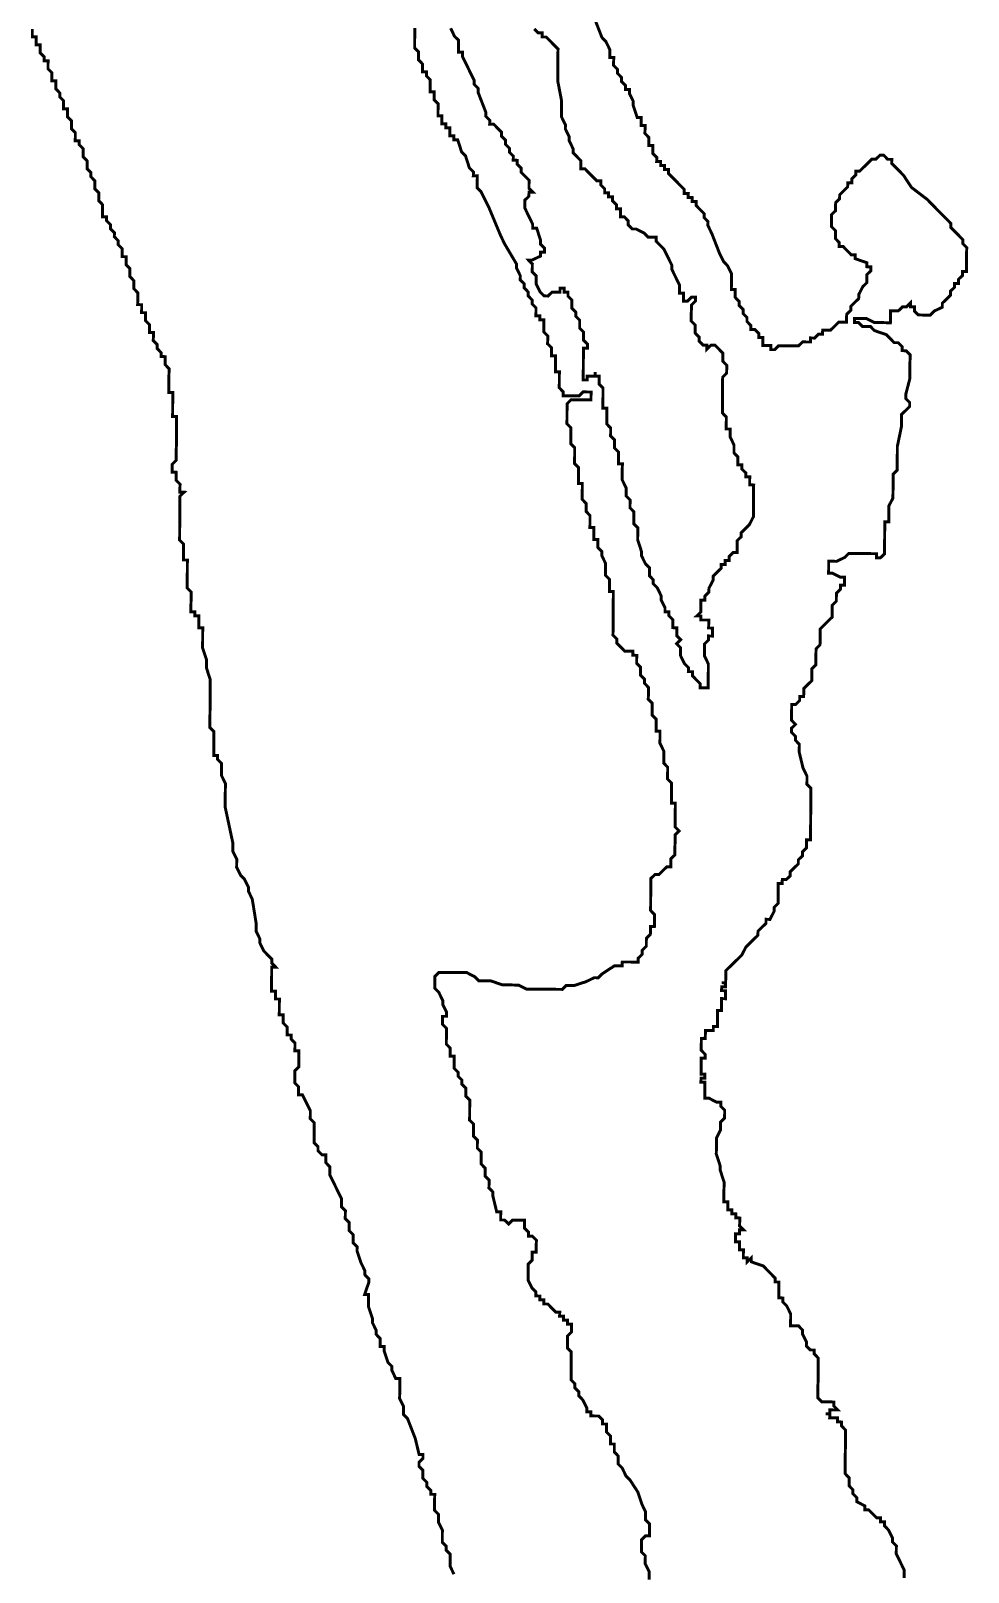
# Model space of a CAD drawing. Header units: metres. Extents: x 319816 to 366074, y 1739234 to 1838803.
# Drawn here: x 337659 to 338611, y 1772124 to 1773690 of the extents above; entities that cross this region are included whole.
import ezdxf

# ---------------------------------------------------------------- set-up
doc = ezdxf.new("R2010")
doc.units = ezdxf.units.M
doc.header["$MEASUREMENT"] = 0
doc.layers.add('HAZARDS LINE', color=1, linetype='Continuous')

msp = doc.modelspace()

# ---------------------------------------------------------------- linework, layer by layer
at = {"layer": 'HAZARDS LINE', "lineweight": 18, "const_width": 3}
for points in [[(338231.1, 1773703.9), (338239, 1773683.6), (338243, 1773679.5), (338247, 1773671.4), (338247, 1773667.4), (338246.9, 1773663.3), (338251, 1773663.3), (338250.9, 1773659.2), (338250.9, 1773655.2), (338254.9, 1773651.1), (338254.9, 1773647.1), (338258.9, 1773643), (338258.9, 1773638.9), (338262.9, 1773634.8), (338262.9, 1773630.8), (338266.9, 1773630.8), (338266.9, 1773626.7), (338270.9, 1773618.6), (338270.8, 1773614.5), (338274.8, 1773602.4), (338278.8, 1773602.3), (338278.8, 1773598.3), (338278.8, 1773594.2), (338282.8, 1773594.2), (338282.8, 1773590.1), (338282.7, 1773586.1), (338286.7, 1773582), (338286.7, 1773578), (338286.7, 1773573.9), (338290.7, 1773573.9), (338290.7, 1773569.8), (338290.7, 1773565.8), (338294.7, 1773561.7), (338294.6, 1773557.7), (338298.7, 1773557.6), (338298.7, 1773553.6), (338302.7, 1773553.6), (338302.7, 1773549.5), (338306.7, 1773549.5), (338306.7, 1773545.4), (338310.7, 1773541.3), (338314.7, 1773537.3), (338318.7, 1773533.2), (338322.7, 1773529.1), (338322.7, 1773525), (338326.8, 1773525), (338326.7, 1773521), (338330.8, 1773520.9), (338330.7, 1773516.9), (338334.8, 1773516.9), (338334.8, 1773512.8), (338338.8, 1773508.7), (338342.8, 1773504.6), (338342.8, 1773500.6), (338346.8, 1773496.5), (338346.7, 1773492.5), (338350.7, 1773484.3), (338358.6, 1773464), (338362.6, 1773455.9), (338366.6, 1773451.8), (338370.6, 1773443.7), (338370.6, 1773439.6), (338370.5, 1773427.5), (338374.5, 1773427.5), (338374.5, 1773423.4), (338374.5, 1773419.4), (338378.5, 1773415.3), (338378.5, 1773411.2), (338382.5, 1773407.2), (338382.4, 1773403.1), (338386.4, 1773399), (338386.4, 1773395), (338390.4, 1773390.9), (338390.4, 1773386.9), (338394.4, 1773386.8), (338398.5, 1773382.7), (338398.4, 1773378.7), (338402.5, 1773378.7), (338402.4, 1773374.6), (338402.4, 1773370.6), (338406.5, 1773370.5), (338410.5, 1773370.5), (338410.5, 1773366.4), (338414.5, 1773366.4), (338418.6, 1773370.4), (338422.6, 1773370.4), (338426.7, 1773370.4), (338430.7, 1773370.3), (338434.8, 1773370.3), (338438.8, 1773370.3), (338442.9, 1773374.3), (338447, 1773374.2), (338451, 1773374.2), (338451, 1773378.3), (338455.1, 1773378.2), (338459.2, 1773382.2), (338463.2, 1773382.2), (338463.3, 1773386.3), (338467.3, 1773386.2), (338471.3, 1773386.2), (338475.4, 1773390.2), (338479.5, 1773394.2), (338483.6, 1773394.2), (338487.6, 1773394.2), (338487.6, 1773398.2), (338487.7, 1773402.3), (338491.8, 1773406.3), (338491.8, 1773410.3), (338499.9, 1773418.3), (338500, 1773422.4), (338504.1, 1773430.5), (338508.2, 1773434.5), (338508.2, 1773442.6), (338512.3, 1773446.6), (338512.4, 1773450.6), (338508.3, 1773450.7), (338508.3, 1773454.7), (338496.2, 1773458.9), (338496.3, 1773462.9), (338492.2, 1773462.9), (338488.2, 1773467), (338484.2, 1773471.1), (338480.1, 1773471.1), (338480.2, 1773475.2), (338476.2, 1773479.3), (338476.2, 1773483.3), (338476.2, 1773487.4), (338472.2, 1773491.4), (338472.2, 1773495.5), (338472.3, 1773499.5), (338472.3, 1773503.6), (338476.4, 1773507.6), (338476.5, 1773515.7), (338480.5, 1773519.7), (338480.6, 1773523.8), (338488.7, 1773531.8), (338488.8, 1773535.8), (338492.8, 1773535.8), (338492.8, 1773539.9), (338496.9, 1773543.9), (338497, 1773547.9), (338501, 1773547.9), (338505.1, 1773551.9), (338509.2, 1773555.9), (338513.2, 1773559.9), (338517.3, 1773559.9), (338521.4, 1773563.9), (338525.4, 1773563.9), (338529.4, 1773559.8), (338533.5, 1773559.8), (338533.4, 1773555.7), (338541.5, 1773547.6), (338545.5, 1773543.5), (338553.5, 1773531.3), (338569.6, 1773519), (338581.6, 1773506.7), (338585.6, 1773502.7), (338589.7, 1773498.6), (338593.7, 1773494.5), (338593.6, 1773490.5), (338597.6, 1773486.4), (338601.7, 1773482.3), (338605.7, 1773478.2), (338605.6, 1773474.2), (338609.7, 1773470.1), (338609.6, 1773466), (338609.6, 1773462), (338609.6, 1773457.9), (338609.5, 1773453.9), (338609.5, 1773449.8), (338609.5, 1773445.8), (338605.4, 1773445.8), (338605.4, 1773441.8), (338601.3, 1773437.8), (338601.3, 1773433.7), (338597.2, 1773433.7), (338597.2, 1773429.7), (338593.1, 1773425.7), (338593.1, 1773421.6), (338589, 1773417.6), (338584.9, 1773413.6), (338584.9, 1773409.6), (338576.7, 1773405.6), (338572.7, 1773401.6), (338568.6, 1773401.6), (338564.6, 1773401.6), (338560.5, 1773401.7), (338556.5, 1773405.7), (338556.5, 1773409.8), (338552.5, 1773409.8), (338552.5, 1773413.9), (338548.4, 1773409.9), (338544.4, 1773409.9), (338540.3, 1773405.9), (338536.3, 1773405.9), (338532.2, 1773405.9), (338532.2, 1773401.9), (338532.2, 1773397.8), (338532.1, 1773393.8), (338528.1, 1773393.8), (338524, 1773393.9), (338520, 1773393.9), (338515.9, 1773393.9), (338507.9, 1773398), (338503.8, 1773398.1), (338499.8, 1773398.1), (338495.7, 1773398.1), (338495.7, 1773394.1), (338499.7, 1773394.1), (338503.8, 1773390), (338507.8, 1773389.9), (338511.9, 1773389.9), (338515.9, 1773385.8), (338528, 1773381.7), (338532, 1773377.6), (338536, 1773373.5), (338540.1, 1773373.5), (338544.1, 1773369.4), (338544, 1773365.4), (338548.1, 1773365.3), (338552.1, 1773361.2), (338552.1, 1773357.2), (338552, 1773353.1), (338552, 1773349.1), (338552, 1773345), (338551.9, 1773341), (338551.9, 1773337), (338547.7, 1773320.8), (338547.7, 1773316.7), (338551.7, 1773312.7), (338551.7, 1773308.6), (338547.6, 1773304.6), (338543.5, 1773300.6), (338543.5, 1773296.5), (338543.4, 1773292.5), (338543.4, 1773288.4), (338539.2, 1773268.2), (338539.1, 1773252), (338539, 1773248), (338539, 1773243.9), (338534.9, 1773239.9), (338534.9, 1773235.9), (338534.9, 1773231.8), (338534.8, 1773227.8), (338534.8, 1773223.7), (338534.7, 1773215.6), (338530.6, 1773207.6), (338530.6, 1773203.5), (338530.5, 1773199.5), (338530.5, 1773195.4), (338530.5, 1773191.4), (338526.4, 1773191.4), (338526.4, 1773187.4), (338526.3, 1773179.3), (338526.3, 1773175.2), (338526.2, 1773167.1), (338526.2, 1773163.1), (338526.2, 1773159), (338522.1, 1773155), (338518, 1773155), (338518.1, 1773159.1), (338514, 1773159.1), (338510, 1773159.2), (338505.9, 1773159.2), (338501.9, 1773159.2), (338497.8, 1773159.3), (338493.8, 1773159.3), (338489.7, 1773159.3), (338485.7, 1773155.3), (338477.5, 1773151.3), (338473.5, 1773151.4), (338469.4, 1773151.4), (338469.4, 1773147.3), (338469.4, 1773143.3), (338469.3, 1773139.3), (338473.4, 1773139.2), (338481.4, 1773135.1), (338485.5, 1773135.1), (338485.5, 1773131), (338485.4, 1773127), (338481.4, 1773127), (338481.3, 1773123), (338477.3, 1773118.9), (338477.2, 1773114.9), (338477.2, 1773110.8), (338473.1, 1773106.8), (338473.1, 1773102.8), (338473.1, 1773098.7), (338473, 1773094.7), (338468.9, 1773090.7), (338464.9, 1773086.7), (338460.8, 1773082.6), (338460.7, 1773078.6), (338460.7, 1773074.5), (338460.7, 1773070.5), (338460.6, 1773066.5), (338456.6, 1773062.4), (338456.5, 1773058.4), (338456.5, 1773054.3), (338456.5, 1773050.3), (338456.4, 1773046.2), (338452.4, 1773042.2), (338452.3, 1773038.2), (338452.3, 1773034.1), (338452.3, 1773030.1), (338444.1, 1773022.1), (338444, 1773014), (338440, 1773014), (338439.9, 1773009.9), (338435.9, 1773005.9), (338431.8, 1773006), (338431.8, 1773001.9), (338431.7, 1772997.9), (338431.7, 1772993.8), (338431.7, 1772989.8), (338435.7, 1772985.7), (338431.6, 1772981.7), (338431.6, 1772977.6), (338435.6, 1772973.5), (338435.6, 1772969.5), (338439.6, 1772965.4), (338439.5, 1772957.3), (338443.4, 1772941.1), (338447.4, 1772933), (338447.4, 1772928.9), (338447.3, 1772924.9), (338451.4, 1772920.8), (338451.3, 1772916.7), (338451.3, 1772912.7), (338451.3, 1772908.6), (338451.2, 1772900.5), (338451.2, 1772896.5), (338451.1, 1772892.4), (338451.1, 1772888.4), (338451.1, 1772884.4), (338451, 1772880.3), (338451, 1772876.3), (338451, 1772872.2), (338450.9, 1772868.2), (338446.9, 1772868.2), (338446.8, 1772860.1), (338442.7, 1772856.1), (338442.7, 1772852), (338438.6, 1772848), (338438.6, 1772844), (338434.5, 1772840), (338430.4, 1772835.9), (338430.4, 1772831.9), (338426.3, 1772827.9), (338422.3, 1772827.9), (338422.2, 1772823.9), (338418.2, 1772823.9), (338418.2, 1772819.8), (338418.1, 1772815.8), (338418.1, 1772811.7), (338418.1, 1772807.7), (338418, 1772803.7), (338413.9, 1772799.6), (338413.9, 1772795.6), (338409.8, 1772787.5), (338405.7, 1772787.6), (338405.7, 1772783.5), (338401.6, 1772779.5), (338397.6, 1772775.5), (338397.5, 1772771.4), (338393.4, 1772767.4), (338389.4, 1772763.4), (338385.3, 1772759.4), (338381.2, 1772751.3), (338377.1, 1772747.3), (338373, 1772743.3), (338368.9, 1772739.3), (338364.8, 1772735.3), (338364.8, 1772731.2), (338364.8, 1772727.2), (338364.7, 1772723.1), (338360.7, 1772723.2), (338364.7, 1772723.1), (338364.7, 1772719.1), (338360.7, 1772719.1), (338360.6, 1772715.1), (338364.7, 1772715), (338364.6, 1772711), (338364.6, 1772706.9), (338360.6, 1772707), (338360.5, 1772702.9), (338360.5, 1772698.9), (338360.5, 1772694.8), (338356.4, 1772694.8), (338356.4, 1772690.8), (338356.4, 1772686.8), (338356.3, 1772682.7), (338356.3, 1772678.7), (338352.2, 1772678.7), (338352.2, 1772674.6), (338348.2, 1772674.7), (338344.1, 1772674.7), (338344.1, 1772670.7), (338344, 1772666.6), (338340, 1772666.6), (338340, 1772662.6), (338339.9, 1772658.5), (338339.9, 1772654.5), (338343.9, 1772650.4), (338343.9, 1772646.4), (338339.8, 1772646.4), (338339.8, 1772642.4), (338339.8, 1772638.3), (338339.7, 1772634.3), (338339.7, 1772630.2), (338343.7, 1772630.2), (338343.7, 1772626.1), (338339.7, 1772626.2), (338339.6, 1772622.1), (338343.7, 1772622.1), (338343.6, 1772618), (338343.6, 1772614), (338343.6, 1772609.9), (338343.5, 1772605.9), (338347.6, 1772605.9), (338355.7, 1772601.7), (338359.7, 1772601.7), (338359.7, 1772597.7), (338363.7, 1772593.6), (338363.7, 1772589.5), (338363.6, 1772585.5), (338359.5, 1772581.5), (338359.5, 1772577.4), (338359.5, 1772573.4), (338355.4, 1772565.3), (338355.3, 1772561.3), (338355.3, 1772557.2), (338355.3, 1772553.2), (338355.2, 1772549.1), (338359.2, 1772536.9), (338359.1, 1772532.9), (338363.1, 1772520.7), (338363.1, 1772516.7), (338363, 1772512.6), (338363, 1772504.5), (338362.9, 1772500.5), (338367, 1772500.4), (338366.9, 1772496.4), (338366.9, 1772492.3), (338371, 1772492.3), (338370.9, 1772488.3), (338375, 1772488.2), (338374.9, 1772484.2), (338379, 1772484.1), (338379, 1772480.1), (338378.9, 1772476), (338382.9, 1772472), (338378.9, 1772472), (338378.9, 1772468), (338374.8, 1772468), (338374.8, 1772463.9), (338374.7, 1772459.9), (338378.8, 1772459.9), (338378.8, 1772455.8), (338378.7, 1772451.8), (338382.8, 1772451.7), (338382.7, 1772447.7), (338382.7, 1772443.6), (338386.7, 1772443.6), (338386.7, 1772439.6), (338390.8, 1772443.6), (338390.8, 1772439.5), (338402.9, 1772435.4), (338410.9, 1772427.2), (338414.9, 1772423.1), (338414.9, 1772419.1), (338418.9, 1772419), (338418.9, 1772415), (338418.9, 1772410.9), (338418.8, 1772406.9), (338418.8, 1772402.9), (338422.8, 1772402.8), (338422.8, 1772398.8), (338426.8, 1772394.7), (338430.8, 1772386.6), (338430.8, 1772382.5), (338430.7, 1772378.5), (338430.7, 1772374.4), (338434.8, 1772374.4), (338438.8, 1772374.4), (338442.8, 1772370.3), (338442.8, 1772366.2), (338446.8, 1772358.1), (338446.7, 1772354), (338450.7, 1772350), (338454.8, 1772349.9), (338454.8, 1772345.9), (338458.8, 1772341.8), (338458.7, 1772337.8), (338458.7, 1772333.7), (338458.7, 1772329.7), (338458.6, 1772325.6), (338458.6, 1772321.6), (338458.6, 1772317.5), (338458.5, 1772313.5), (338458.5, 1772309.4), (338458.5, 1772305.4), (338458.4, 1772301.3), (338462.5, 1772297.2), (338466.5, 1772297.2), (338470.6, 1772297.2), (338474.6, 1772297.1), (338474.6, 1772293.1), (338478.6, 1772289), (338474.5, 1772289), (338470.5, 1772289.1), (338470.5, 1772285), (338466.4, 1772285.1), (338470.5, 1772285), (338470.4, 1772281), (338474.5, 1772280.9), (338478.5, 1772280.9), (338478.5, 1772276.9), (338482.5, 1772276.8), (338482.5, 1772272.8), (338486.5, 1772268.7), (338486.5, 1772264.7), (338486.4, 1772260.6), (338486.4, 1772256.6), (338486.4, 1772252.5), (338486.3, 1772244.4), (338486.3, 1772240.4), (338486.2, 1772232.3), (338486.2, 1772228.2), (338486.2, 1772224.2), (338490.2, 1772220.1), (338490.1, 1772212), (338494.1, 1772207.9), (338494.1, 1772203.9), (338498.1, 1772199.8), (338498.1, 1772195.7), (338506.1, 1772191.6), (338506.1, 1772187.6), (338510.1, 1772187.5), (338518.2, 1772179.4), (338522.2, 1772179.3), (338522.2, 1772175.3), (338526.2, 1772175.3), (338526.2, 1772171.2), (338530.2, 1772167.1), (338534.2, 1772159), (338534.2, 1772155), (338538.2, 1772150.9), (338538.1, 1772142.8), (338546.1, 1772126.5), (338546, 1772118.4)], [(337660.2, 1773692.4), (337660.2, 1773688.3), (337660.2, 1773684.3), (337664.2, 1773684.3), (337664.2, 1773680.2), (337664.2, 1773676.2), (337668.2, 1773676.1), (337668.2, 1773672.1), (337668.1, 1773668), (337672.2, 1773664), (337672.1, 1773659.9), (337676.2, 1773659.9), (337676.1, 1773655.8), (337676.1, 1773651.8), (337680.1, 1773647.7), (337680.1, 1773643.6), (337680.1, 1773639.6), (337684.1, 1773639.6), (337684.1, 1773635.5), (337684, 1773631.5), (337688, 1773627.4), (337688, 1773623.3), (337692, 1773619.3), (337692, 1773615.2), (337692, 1773611.2), (337696, 1773611.1), (337696, 1773607.1), (337695.9, 1773603), (337700, 1773599), (337699.9, 1773594.9), (337699.9, 1773590.9), (337703.9, 1773586.8), (337703.9, 1773582.7), (337703.8, 1773578.7), (337707.9, 1773578.6), (337707.9, 1773574.6), (337711.9, 1773570.5), (337711.8, 1773566.5), (337711.8, 1773562.4), (337715.8, 1773558.3), (337715.8, 1773554.3), (337715.8, 1773550.2), (337719.8, 1773546.2), (337719.7, 1773542.1), (337723.7, 1773538), (337723.7, 1773534), (337723.7, 1773529.9), (337727.7, 1773525.9), (337727.7, 1773521.8), (337727.6, 1773517.8), (337731.6, 1773513.7), (337731.6, 1773509.6), (337731.6, 1773505.6), (337731.5, 1773501.5), (337735.6, 1773501.5), (337735.6, 1773497.5), (337739.6, 1773493.4), (337739.5, 1773489.3), (337743.6, 1773485.2), (337743.5, 1773481.2), (337747.5, 1773477.1), (337747.5, 1773473.1), (337751.5, 1773469), (337751.5, 1773464.9), (337751.5, 1773460.9), (337755.5, 1773460.9), (337755.5, 1773456.8), (337755.4, 1773452.8), (337759.4, 1773448.7), (337759.4, 1773444.6), (337759.4, 1773440.6), (337763.4, 1773436.5), (337763.4, 1773432.5), (337763.3, 1773428.4), (337767.3, 1773424.3), (337767.3, 1773420.3), (337767.3, 1773416.2), (337767.2, 1773412.2), (337771.3, 1773412.1), (337771.3, 1773408.1), (337771.2, 1773404), (337775.3, 1773404), (337775.2, 1773400), (337775.2, 1773395.9), (337779.2, 1773391.8), (337779.2, 1773387.8), (337779.2, 1773383.7), (337783.2, 1773383.7), (337783.2, 1773379.7), (337783.1, 1773375.6), (337787.2, 1773371.5), (337787.1, 1773367.5), (337791.1, 1773363.4), (337791.1, 1773359.4), (337795.2, 1773359.3), (337795.1, 1773355.3), (337795.1, 1773351.2), (337799.1, 1773347.1), (337799.1, 1773343.1), (337799, 1773339), (337799, 1773335), (337799, 1773331), (337798.9, 1773326.9), (337798.9, 1773322.9), (337802.9, 1773322.8), (337802.9, 1773318.8), (337802.9, 1773314.7), (337802.8, 1773310.7), (337802.8, 1773306.6), (337802.8, 1773302.6), (337802.7, 1773298.5), (337806.8, 1773298.5), (337806.8, 1773294.5), (337806.7, 1773290.4), (337806.7, 1773286.4), (337806.7, 1773282.3), (337806.6, 1773278.3), (337806.6, 1773274.2), (337806.6, 1773270.2), (337806.5, 1773266.1), (337806.5, 1773262.1), (337806.5, 1773258), (337806.4, 1773254), (337802.4, 1773250), (337802.3, 1773245.9), (337802.3, 1773241.9), (337806.3, 1773241.8), (337806.3, 1773237.8), (337806.3, 1773233.7), (337810.3, 1773229.6), (337810.2, 1773225.6), (337810.2, 1773221.6), (337814.3, 1773221.5), (337810.2, 1773217.5), (337810.1, 1773209.4), (337810.1, 1773201.3), (337810, 1773193.2), (337809.9, 1773181.1), (337809.9, 1773177), (337809.8, 1773173), (337813.8, 1773168.9), (337813.8, 1773164.8), (337813.7, 1773156.7), (337813.7, 1773152.7), (337817.8, 1773152.7), (337817.7, 1773148.6), (337817.7, 1773140.5), (337817.6, 1773136.5), (337817.6, 1773132.4), (337817.6, 1773128.4), (337817.5, 1773124.3), (337821.5, 1773120.2), (337821.5, 1773116.2), (337821.5, 1773112.2), (337821.4, 1773108.1), (337821.4, 1773104.1), (337821.4, 1773100), (337825.4, 1773100), (337825.4, 1773095.9), (337829.4, 1773095.9), (337829.4, 1773091.8), (337829.3, 1773083.7), (337833.4, 1773083.7), (337833.3, 1773079.7), (337833.3, 1773075.6), (337833.3, 1773071.6), (337833.2, 1773067.5), (337833.2, 1773063.5), (337837.2, 1773051.3), (337837.1, 1773047.3), (337837.1, 1773043.2), (337841, 1773031), (337841, 1773022.9), (337840.8, 1773002.7), (337840.7, 1772994.6), (337840.7, 1772990.5), (337840.6, 1772982.4), (337844.7, 1772978.4), (337844.5, 1772962.2), (337844.5, 1772958.1), (337844.5, 1772954.1), (337848.5, 1772954), (337848.5, 1772950), (337852.5, 1772945.9), (337852.5, 1772941.9), (337852.4, 1772933.8), (337856.4, 1772925.6), (337856.2, 1772909.4), (337856.2, 1772901.4), (337864, 1772864.9), (337863.9, 1772856.8), (337867.9, 1772848.6), (337867.8, 1772840.5), (337871.8, 1772832.4), (337875.8, 1772828.3), (337879.8, 1772820.2), (337879.8, 1772816.1), (337883.7, 1772808), (337887.6, 1772783.7), (337887.5, 1772775.6), (337891.5, 1772767.5), (337891.5, 1772763.4), (337895.5, 1772755.3), (337899.5, 1772751.2), (337903.5, 1772747.1), (337903.5, 1772743.1), (337907.5, 1772739), (337903.4, 1772739), (337903.4, 1772735), (337903.4, 1772730.9), (337903.3, 1772726.9), (337903.3, 1772722.8), (337903.3, 1772718.8), (337903.2, 1772714.7), (337907.3, 1772714.7), (337907.2, 1772710.7), (337907.2, 1772706.6), (337911.3, 1772706.6), (337911.2, 1772702.5), (337911.2, 1772698.5), (337911.2, 1772694.4), (337911.1, 1772690.4), (337915.2, 1772690.4), (337915.1, 1772686.3), (337915.1, 1772682.3), (337919.1, 1772678.2), (337919.1, 1772674.1), (337919.1, 1772670.1), (337923.1, 1772670), (337923.1, 1772666), (337927.1, 1772661.9), (337927.1, 1772657.9), (337927, 1772653.8), (337931.1, 1772653.8), (337931, 1772649.7), (337931, 1772645.7), (337931, 1772641.6), (337930.9, 1772637.6), (337926.9, 1772633.6), (337926.8, 1772629.5), (337926.8, 1772625.5), (337926.8, 1772621.4), (337930.8, 1772617.4), (337930.7, 1772613.3), (337930.7, 1772609.3), (337934.7, 1772609.2), (337942.7, 1772593), (337942.7, 1772588.9), (337942.6, 1772584.9), (337946.7, 1772580.8), (337946.6, 1772576.7), (337946.6, 1772572.7), (337946.6, 1772568.6), (337946.5, 1772564.6), (337946.5, 1772560.5), (337950.5, 1772556.5), (337950.5, 1772552.4), (337954.5, 1772548.3), (337958.5, 1772548.3), (337958.5, 1772544.3), (337958.5, 1772540.2), (337962.5, 1772536.1), (337962.5, 1772532.1), (337962.4, 1772528), (337966.4, 1772519.9), (337974.4, 1772503.6), (337974.3, 1772495.5), (337978.3, 1772491.5), (337978.2, 1772483.4), (337982.3, 1772479.3), (337982.2, 1772475.2), (337982.2, 1772471.2), (337986.2, 1772467.1), (337986.2, 1772463.1), (337986.1, 1772459), (337990.2, 1772454.9), (337990.1, 1772450.9), (337994.1, 1772438.7), (337998.1, 1772430.6), (337998, 1772426.5), (338002, 1772422.4), (338002, 1772418.4), (337997.9, 1772406.3), (338001.9, 1772406.3), (338001.9, 1772402.2), (338001.8, 1772394.1), (338005.8, 1772381.9), (338005.7, 1772377.9), (338009.7, 1772369.8), (338009.7, 1772365.7), (338013.7, 1772361.6), (338013.7, 1772357.6), (338013.6, 1772353.5), (338017.7, 1772353.5), (338017.6, 1772349.4), (338021.6, 1772337.3), (338025.6, 1772333.2), (338025.6, 1772329.1), (338029.5, 1772321), (338033.6, 1772321), (338033.6, 1772316.9), (338033.5, 1772312.9), (338033.5, 1772308.8), (338033.5, 1772304.8), (338033.4, 1772300.7), (338037.4, 1772292.6), (338037.4, 1772288.6), (338037.3, 1772284.5), (338041.4, 1772280.4), (338049.3, 1772260.1), (338053.2, 1772243.9), (338057.2, 1772243.9), (338057.2, 1772239.8), (338053.1, 1772235.8), (338053.1, 1772231.8), (338057.1, 1772227.7), (338057.1, 1772223.6), (338057, 1772219.6), (338061.1, 1772215.5), (338061, 1772211.4), (338065, 1772207.4), (338065, 1772203.3), (338069.1, 1772203.3), (338069, 1772199.2), (338069, 1772195.2), (338069, 1772191.1), (338068.9, 1772187.1), (338072.9, 1772183), (338072.9, 1772174.9), (338076.9, 1772166.8), (338076.8, 1772162.7), (338076.8, 1772158.7), (338076.8, 1772154.6), (338080.8, 1772150.6), (338080.7, 1772146.5), (338084.8, 1772142.4), (338084.7, 1772138.4), (338084.7, 1772130.3), (338088.6, 1772122.2)], [(338286.9, 1772116.5), (338287, 1772124.6), (338283, 1772132.7), (338283.1, 1772140.8), (338279.1, 1772144.9), (338279.1, 1772148.9), (338279.1, 1772153), (338279.2, 1772157), (338283.2, 1772161.1), (338287.3, 1772161), (338287.3, 1772165.1), (338287.4, 1772169.1), (338287.4, 1772173.2), (338283.4, 1772177.2), (338283.4, 1772185.3), (338279.5, 1772193.5), (338275.5, 1772205.6), (338267.5, 1772217.9), (338263.5, 1772221.9), (338259.5, 1772230.1), (338255.5, 1772234.2), (338255.5, 1772238.2), (338255.6, 1772242.2), (338251.6, 1772246.3), (338251.6, 1772250.4), (338251.6, 1772254.4), (338247.6, 1772254.5), (338247.6, 1772258.5), (338247.6, 1772262.6), (338243.6, 1772266.6), (338243.7, 1772270.7), (338243.7, 1772274.7), (338239.7, 1772274.8), (338239.7, 1772278.8), (338235.7, 1772282.9), (338231.6, 1772282.9), (338227.6, 1772283), (338227.6, 1772287), (338223.6, 1772287), (338223.6, 1772291.1), (338219.6, 1772299.2), (338215.6, 1772303.3), (338215.6, 1772307.3), (338211.6, 1772311.4), (338211.6, 1772315.5), (338207.6, 1772319.6), (338207.7, 1772323.6), (338207.7, 1772327.7), (338207.7, 1772331.7), (338207.8, 1772335.8), (338207.8, 1772339.8), (338207.8, 1772343.8), (338207.9, 1772347.9), (338203.9, 1772352), (338203.9, 1772356), (338203.9, 1772360.1), (338203.9, 1772364.1), (338208, 1772368.1), (338208.1, 1772372.2), (338208.1, 1772376.2), (338204, 1772376.3), (338204.1, 1772380.3), (338200, 1772380.3), (338200.1, 1772384.4), (338196, 1772384.4), (338196.1, 1772388.5), (338192, 1772388.5), (338188, 1772392.6), (338184, 1772396.7), (338179.9, 1772396.7), (338180, 1772400.8), (338175.9, 1772400.8), (338175.9, 1772404.8), (338171.9, 1772404.9), (338171.9, 1772408.9), (338167.9, 1772413), (338163.9, 1772421.1), (338164, 1772425.2), (338164, 1772429.2), (338164, 1772433.3), (338164.1, 1772437.3), (338168.1, 1772441.3), (338168.2, 1772445.4), (338168.2, 1772449.4), (338172.3, 1772449.4), (338172.3, 1772453.4), (338172.3, 1772457.5), (338172.4, 1772461.5), (338168.3, 1772465.6), (338164.3, 1772465.7), (338164.3, 1772469.7), (338160.3, 1772473.8), (338160.4, 1772477.8), (338160.4, 1772481.9), (338156.3, 1772481.9), (338152.3, 1772481.9), (338148.2, 1772482), (338144.2, 1772478), (338140.1, 1772482), (338136.1, 1772482.1), (338136.1, 1772486.1), (338136.2, 1772490.2), (338132.1, 1772490.2), (338128.2, 1772506.4), (338128.2, 1772510.5), (338124.2, 1772514.6), (338124.3, 1772518.6), (338124.3, 1772522.7), (338120.3, 1772526.7), (338120.3, 1772530.8), (338120.3, 1772534.8), (338116.3, 1772538.9), (338116.4, 1772543), (338116.4, 1772547), (338116.4, 1772551.1), (338112.4, 1772555.1), (338112.4, 1772559.2), (338112.5, 1772563.2), (338108.5, 1772567.3), (338108.5, 1772571.4), (338108.5, 1772575.4), (338108.6, 1772579.5), (338104.5, 1772583.5), (338104.6, 1772587.6), (338104.6, 1772591.6), (338104.6, 1772595.7), (338104.7, 1772599.7), (338104.7, 1772603.8), (338100.7, 1772607.9), (338100.7, 1772611.9), (338100.8, 1772616), (338096.7, 1772620), (338096.8, 1772624.1), (338092.8, 1772628.2), (338092.8, 1772632.2), (338088.8, 1772636.3), (338088.8, 1772640.4), (338088.9, 1772644.4), (338088.9, 1772648.5), (338084.8, 1772648.5), (338084.9, 1772652.5), (338084.9, 1772656.6), (338080.9, 1772660.7), (338080.9, 1772664.7), (338081, 1772668.8), (338081, 1772672.8), (338081, 1772676.9), (338077, 1772680.9), (338077, 1772685), (338077.1, 1772689), (338081.1, 1772689), (338081.2, 1772693), (338077.2, 1772701.2), (338077.2, 1772705.2), (338073.2, 1772713.4), (338069.2, 1772717.4), (338069.2, 1772721.5), (338069.3, 1772725.5), (338069.3, 1772729.6), (338073.4, 1772733.6), (338077.4, 1772733.6), (338085.5, 1772733.5), (338089.6, 1772733.5), (338093.6, 1772733.4), (338097.7, 1772733.4), (338101.7, 1772733.4), (338109.8, 1772729.2), (338113.8, 1772725.2), (338125.9, 1772725.1), (338138, 1772720.9), (338146.1, 1772720.9), (338150.2, 1772720.8), (338154.2, 1772720.8), (338162.3, 1772716.7), (338166.3, 1772716.6), (338174.4, 1772716.6), (338186.6, 1772716.5), (338198.7, 1772716.4), (338202.8, 1772720.4), (338206.9, 1772720.4), (338210.9, 1772720.3), (338223.1, 1772724.3), (338231.2, 1772728.3), (338235.3, 1772728.2), (338239.3, 1772732.2), (338251.5, 1772740.2), (338259.6, 1772740.2), (338259.7, 1772744.2), (338263.7, 1772744.2), (338267.8, 1772744.2), (338271.8, 1772744.1), (338275.9, 1772744.1), (338275.9, 1772748.1), (338280, 1772752.1), (338280, 1772756.2), (338284.1, 1772760.2), (338284.1, 1772764.3), (338284.2, 1772768.3), (338288.2, 1772772.3), (338288.3, 1772776.4), (338288.3, 1772780.4), (338292.3, 1772780.4), (338292.4, 1772784.4), (338292.4, 1772788.5), (338292.4, 1772792.5), (338288.4, 1772796.6), (338288.5, 1772800.7), (338288.5, 1772804.7), (338288.5, 1772808.8), (338288.6, 1772812.8), (338288.6, 1772816.9), (338288.6, 1772820.9), (338288.7, 1772825), (338288.7, 1772829), (338292.8, 1772833), (338296.8, 1772833), (338305, 1772841), (338309, 1772841), (338309.1, 1772845), (338309.1, 1772849.1), (338313.2, 1772853.1), (338313.2, 1772857.1), (338313.2, 1772861.2), (338313.3, 1772865.2), (338313.3, 1772869.3), (338313.3, 1772873.3), (338317.4, 1772877.3), (338313.4, 1772881.4), (338313.4, 1772885.5), (338313.5, 1772889.5), (338313.5, 1772893.6), (338313.5, 1772897.6), (338313.6, 1772901.7), (338313.6, 1772905.7), (338309.6, 1772905.7), (338309.6, 1772909.8), (338309.6, 1772913.8), (338309.7, 1772917.9), (338309.7, 1772921.9), (338309.7, 1772926), (338305.7, 1772930.1), (338305.7, 1772934.1), (338305.8, 1772938.2), (338305.8, 1772942.2), (338301.8, 1772946.3), (338301.8, 1772950.3), (338301.9, 1772954.4), (338301.9, 1772958.4), (338297.9, 1772966.6), (338298, 1772970.6), (338298, 1772974.7), (338298, 1772978.7), (338294, 1772978.7), (338294, 1772982.8), (338294, 1772986.8), (338294.1, 1772990.9), (338290.1, 1772995), (338290.1, 1772999), (338290.1, 1773003.1), (338290.2, 1773007.1), (338286.1, 1773011.2), (338286.2, 1773015.2), (338286.2, 1773019.3), (338286.2, 1773023.3), (338282.2, 1773027.4), (338282.3, 1773031.5), (338278.2, 1773035.6), (338278.3, 1773039.6), (338278.3, 1773043.6), (338274.3, 1773047.7), (338274.3, 1773051.8), (338274.4, 1773055.8), (338270.3, 1773055.9), (338270.3, 1773059.9), (338266.3, 1773059.9), (338262.2, 1773060), (338258.2, 1773064.1), (338254.2, 1773068.1), (338254.3, 1773072.2), (338250.2, 1773076.3), (338250.3, 1773080.3), (338250.3, 1773084.4), (338250.3, 1773088.4), (338250.5, 1773104.6), (338250.5, 1773108.7), (338250.6, 1773116.7), (338250.6, 1773120.8), (338246.6, 1773120.8), (338246.6, 1773124.9), (338246.6, 1773128.9), (338246.7, 1773133), (338242.6, 1773137.1), (338242.7, 1773141.1), (338242.7, 1773145.2), (338242.7, 1773149.2), (338238.8, 1773157.3), (338238.8, 1773161.4), (338234.8, 1773165.5), (338234.8, 1773169.5), (338234.8, 1773173.6), (338230.8, 1773173.6), (338230.8, 1773177.6), (338230.9, 1773181.7), (338230.9, 1773185.7), (338226.8, 1773185.8), (338226.9, 1773189.8), (338226.9, 1773193.9), (338226.9, 1773197.9), (338222.9, 1773202), (338223, 1773206), (338223, 1773210.1), (338219, 1773214.2), (338219, 1773218.2), (338219, 1773222.3), (338219.1, 1773226.3), (338219.1, 1773230.4), (338215.1, 1773230.4), (338215.1, 1773234.4), (338215.1, 1773238.5), (338215.2, 1773242.5), (338215.2, 1773246.6), (338211.2, 1773250.7), (338211.2, 1773254.7), (338211.3, 1773258.8), (338211.3, 1773262.8), (338211.3, 1773266.9), (338207.3, 1773270.9), (338207.3, 1773275), (338207.4, 1773279), (338207.4, 1773283.1), (338207.4, 1773287.1), (338203.4, 1773291.2), (338203.5, 1773295.3), (338203.5, 1773299.3), (338203.5, 1773303.4), (338203.6, 1773307.4), (338203.6, 1773311.5), (338207.7, 1773315.5), (338211.7, 1773315.4), (338215.8, 1773315.4), (338219.8, 1773315.4), (338223.9, 1773315.3), (338227.9, 1773315.3), (338227.9, 1773319.4), (338228, 1773323.4), (338223.9, 1773323.4), (338219.9, 1773323.5), (338215.8, 1773319.5), (338211.7, 1773319.5), (338207.7, 1773319.5), (338203.7, 1773319.6), (338199.6, 1773319.6), (338199.6, 1773323.6), (338195.6, 1773327.7), (338195.7, 1773331.8), (338195.7, 1773335.8), (338195.7, 1773339.9), (338195.8, 1773343.9), (338191.7, 1773343.9), (338191.7, 1773348), (338191.8, 1773352), (338191.8, 1773356.1), (338191.8, 1773360.1), (338187.8, 1773360.2), (338187.8, 1773364.2), (338187.9, 1773368.3), (338183.8, 1773372.3), (338183.9, 1773376.4), (338183.9, 1773380.4), (338179.9, 1773384.5), (338179.9, 1773388.6), (338180, 1773392.6), (338180, 1773396.7), (338175.9, 1773396.7), (338176, 1773400.7), (338171.9, 1773400.8), (338172, 1773404.8), (338172, 1773408.9), (338168, 1773413), (338168, 1773417), (338164, 1773421.1), (338164, 1773425.1), (338160, 1773429.2), (338160.1, 1773433.3), (338156, 1773437.3), (338156.1, 1773441.4), (338152.1, 1773449.5), (338152.1, 1773453.6), (338140.1, 1773473.9), (338136.2, 1773482), (338124.3, 1773510.5), (338120.3, 1773518.6), (338116.3, 1773526.7), (338112.3, 1773530.8), (338112.3, 1773534.9), (338112.4, 1773543), (338108.3, 1773543), (338108.4, 1773547), (338104.3, 1773551.1), (338100.4, 1773563.3), (338096.4, 1773567.4), (338092.4, 1773579.6), (338088.4, 1773579.6), (338088.4, 1773583.6), (338084.4, 1773583.7), (338084.4, 1773587.7), (338084.4, 1773591.8), (338080.4, 1773591.8), (338080.4, 1773595.8), (338076.4, 1773595.9), (338076.4, 1773599.9), (338076.4, 1773604), (338072.4, 1773604), (338072.4, 1773608.1), (338072.5, 1773612.1), (338072.5, 1773616.2), (338068.5, 1773620.2), (338068.5, 1773624.3), (338068.5, 1773628.3), (338064.5, 1773628.4), (338064.5, 1773632.4), (338064.6, 1773636.5), (338064.6, 1773640.5), (338060.6, 1773644.6), (338060.6, 1773648.6), (338056.6, 1773648.7), (338056.6, 1773652.7), (338056.6, 1773656.8), (338052.6, 1773660.9), (338052.7, 1773664.9), (338052.7, 1773668.9), (338048.7, 1773673), (338048.7, 1773677.1), (338048.7, 1773681.1), (338048.8, 1773685.2), (338048.8, 1773689.2), (338048.8, 1773693.3)], [(338085.3, 1773693), (338089.2, 1773684.8), (338093.3, 1773680.8), (338093.2, 1773672.7), (338093.2, 1773668.6), (338097.2, 1773668.6), (338097.2, 1773664.5), (338109.1, 1773640.1), (338109.1, 1773636.1), (338113.1, 1773632), (338113.1, 1773628), (338121, 1773607.7), (338121, 1773603.6), (338125, 1773599.5), (338124.9, 1773595.5), (338129, 1773595.5), (338133, 1773591.4), (338137, 1773587.3), (338137, 1773583.2), (338141, 1773579.2), (338141, 1773575.1), (338145, 1773571), (338145, 1773567), (338149, 1773562.9), (338148.9, 1773558.9), (338153, 1773558.8), (338152.9, 1773554.8), (338157, 1773550.7), (338156.9, 1773546.6), (338160.9, 1773542.6), (338165, 1773538.5), (338164.9, 1773534.4), (338164.9, 1773530.4), (338168.9, 1773526.3), (338164.9, 1773526.3), (338164.8, 1773522.3), (338160.7, 1773518.3), (338160.7, 1773514.2), (338160.7, 1773510.2), (338168.6, 1773493.9), (338168.6, 1773489.9), (338172.7, 1773489.8), (338176.6, 1773477.7), (338176.6, 1773473.6), (338180.6, 1773469.5), (338180.6, 1773465.5), (338176.5, 1773465.5), (338176.5, 1773461.5), (338168.3, 1773457.5), (338164.3, 1773457.5), (338168.3, 1773453.4), (338168.2, 1773445.3), (338172.3, 1773441.3), (338172.2, 1773433.2), (338176.2, 1773425), (338180.2, 1773421), (338184.2, 1773420.9), (338188.3, 1773424.9), (338192.4, 1773424.9), (338196.4, 1773424.9), (338196.4, 1773428.9), (338200.5, 1773428.9), (338200.5, 1773424.8), (338204.5, 1773424.8), (338204.5, 1773420.8), (338208.5, 1773416.7), (338208.5, 1773412.6), (338208.4, 1773408.6), (338212.4, 1773404.5), (338212.4, 1773400.4), (338216.4, 1773396.4), (338216.4, 1773392.3), (338216.4, 1773388.3), (338220.4, 1773384.2), (338220.3, 1773380.1), (338220.3, 1773376.1), (338224.3, 1773372), (338224.3, 1773368), (338220.2, 1773368), (338220.2, 1773359.9), (338220.1, 1773355.9), (338220.1, 1773351.8), (338220.1, 1773347.8), (338220, 1773339.7), (338220, 1773335.6), (338224, 1773335.6), (338224.1, 1773339.6), (338232.1, 1773339.6), (338232.2, 1773343.6), (338232.1, 1773339.6), (338236.2, 1773339.5), (338236.1, 1773331.4), (338240.1, 1773327.4), (338240.1, 1773323.3), (338240.1, 1773319.3), (338240, 1773315.2), (338240, 1773311.2), (338240, 1773307.1), (338244, 1773307.1), (338244, 1773303), (338243.9, 1773294.9), (338243.9, 1773290.9), (338247.9, 1773286.8), (338247.9, 1773282.8), (338247.8, 1773278.7), (338251.9, 1773274.6), (338251.8, 1773270.6), (338251.8, 1773266.5), (338255.8, 1773262.4), (338255.8, 1773258.4), (338255.7, 1773254.4), (338255.7, 1773250.3), (338259.8, 1773250.3), (338259.7, 1773246.2), (338259.7, 1773238.1), (338259.6, 1773234.1), (338263.6, 1773225.9), (338263.6, 1773221.9), (338263.5, 1773217.9), (338267.6, 1773213.8), (338267.5, 1773205.7), (338271.5, 1773201.6), (338271.5, 1773197.5), (338271.4, 1773193.5), (338271.4, 1773189.4), (338275.4, 1773185.4), (338275.4, 1773181.3), (338275.3, 1773173.2), (338279.3, 1773161), (338279.2, 1773157), (338283.2, 1773148.9), (338287.2, 1773144.8), (338287.2, 1773136.7), (338291.2, 1773132.6), (338291.1, 1773128.6), (338295.2, 1773124.5), (338299.1, 1773116.4), (338299.1, 1773112.3), (338303.1, 1773104.2), (338303.1, 1773100.1), (338307.1, 1773100.1), (338307.1, 1773096), (338311.1, 1773092), (338311.1, 1773087.9), (338311, 1773083.9), (338315.1, 1773083.8), (338315, 1773079.8), (338315, 1773075.7), (338319, 1773071.7), (338314.9, 1773067.6), (338318.9, 1773063.6), (338318.9, 1773059.5), (338318.9, 1773055.5), (338322.9, 1773047.3), (338326.9, 1773043.3), (338326.8, 1773039.2), (338330.9, 1773039.2), (338330.9, 1773035.1), (338334.9, 1773031), (338338.9, 1773027), (338338.9, 1773022.9), (338342.9, 1773022.9), (338346.9, 1773022.8), (338347, 1773026.9), (338347, 1773030.9), (338347, 1773035), (338347.1, 1773039), (338347.1, 1773043.1), (338347.1, 1773047.1), (338343.2, 1773055.3), (338343.2, 1773059.3), (338343.2, 1773063.4), (338343.3, 1773067.4), (338347.3, 1773071.4), (338347.4, 1773075.5), (338351.4, 1773075.4), (338351.5, 1773079.5), (338351.5, 1773083.5), (338347.4, 1773083.6), (338347.5, 1773087.6), (338347.5, 1773091.7), (338343.5, 1773091.7), (338339.4, 1773091.7), (338339.4, 1773095.8), (338335.4, 1773095.8), (338339.5, 1773099.8), (338339.5, 1773103.9), (338339.5, 1773107.9), (338339.6, 1773112), (338343.6, 1773111.9), (338343.7, 1773116), (338347.7, 1773120), (338347.8, 1773124.1), (338351.9, 1773132.1), (338351.9, 1773136.2), (338356, 1773140.2), (338360.1, 1773144.2), (338360.1, 1773148.2), (338364.2, 1773148.2), (338364.2, 1773152.3), (338368.2, 1773152.2), (338368.3, 1773156.3), (338372.4, 1773160.3), (338376.4, 1773160.3), (338376.4, 1773164.3), (338376.5, 1773168.3), (338376.5, 1773172.4), (338380.6, 1773176.4), (338380.6, 1773180.5), (338388.8, 1773188.5), (338392.9, 1773196.6), (338392.9, 1773200.6), (338393, 1773204.7), (338393, 1773208.7), (338393, 1773212.7), (338393.1, 1773216.8), (338393.1, 1773220.8), (338393.1, 1773224.9), (338393.2, 1773228.9), (338389.1, 1773229), (338389.1, 1773233), (338389.2, 1773237.1), (338385.1, 1773237.1), (338385.2, 1773241.2), (338381.1, 1773245.2), (338381.2, 1773249.3), (338377.1, 1773249.3), (338377.2, 1773253.4), (338377.2, 1773257.4), (338373.2, 1773261.5), (338373.2, 1773265.5), (338373.2, 1773269.6), (338369.3, 1773277.7), (338369.3, 1773281.8), (338369.3, 1773285.8), (338365.3, 1773285.8), (338365.3, 1773289.9), (338365.4, 1773293.9), (338365.4, 1773298), (338361.4, 1773302.1), (338361.4, 1773306.1), (338361.5, 1773322.3), (338361.6, 1773326.4), (338361.6, 1773330.4), (338361.6, 1773334.5), (338361.7, 1773338.5), (338365.7, 1773342.5), (338365.8, 1773346.6), (338365.8, 1773350.6), (338361.8, 1773354.7), (338361.8, 1773358.7), (338361.9, 1773362.8), (338357.9, 1773366.9), (338353.8, 1773371), (338349.8, 1773371), (338345.7, 1773367), (338345.7, 1773371), (338341.7, 1773371.1), (338337.7, 1773375.1), (338337.7, 1773379.2), (338333.7, 1773383.3), (338333.7, 1773387.3), (338333.8, 1773391.4), (338329.8, 1773395.4), (338329.8, 1773399.5), (338329.8, 1773403.5), (338329.9, 1773407.6), (338329.9, 1773411.6), (338334, 1773415.7), (338334, 1773419.7), (338329.9, 1773419.7), (338325.9, 1773415.7), (338321.8, 1773415.7), (338321.9, 1773419.8), (338321.9, 1773423.8), (338317.8, 1773423.9), (338317.9, 1773432), (338309.9, 1773448.2), (338310, 1773452.3), (338306, 1773460.4), (338302, 1773468.5), (338298, 1773472.6), (338294, 1773476.7), (338294, 1773480.8), (338290, 1773480.8), (338285.9, 1773480.8), (338281.9, 1773484.9), (338273.8, 1773489), (338269.8, 1773489), (338265.8, 1773493.1), (338265.8, 1773497.2), (338261.8, 1773501.3), (338257.8, 1773501.3), (338257.8, 1773505.3), (338257.8, 1773509.4), (338253.8, 1773509.4), (338253.8, 1773513.5), (338249.8, 1773517.5), (338249.8, 1773521.6), (338245.8, 1773521.6), (338245.8, 1773525.7), (338241.8, 1773525.7), (338241.8, 1773529.8), (338237.8, 1773533.8), (338237.8, 1773537.9), (338233.8, 1773537.9), (338229.8, 1773542), (338225.7, 1773546.1), (338221.7, 1773550.2), (338217.7, 1773550.2), (338217.7, 1773558.3), (338213.7, 1773562.4), (338209.7, 1773566.5), (338209.7, 1773570.5), (338205.8, 1773578.6), (338205.8, 1773582.7), (338201.8, 1773590.8), (338201.9, 1773594.9), (338197.9, 1773603), (338197.9, 1773611.1), (338198, 1773619.2), (338194.1, 1773639.5), (338194.2, 1773643.5), (338194.2, 1773647.6), (338194.2, 1773651.6), (338194.3, 1773655.6), (338194.3, 1773659.7), (338194.3, 1773663.7), (338194.3, 1773667.8), (338194.4, 1773671.8), (338190.4, 1773675.9), (338186.4, 1773680), (338182.3, 1773684.1), (338178.3, 1773684.1), (338178.3, 1773688.2), (338174.3, 1773688.2), (338170.3, 1773692.3)]]:
    msp.add_lwpolyline(points, dxfattribs=at)

doc.saveas('drawing.dxf')
